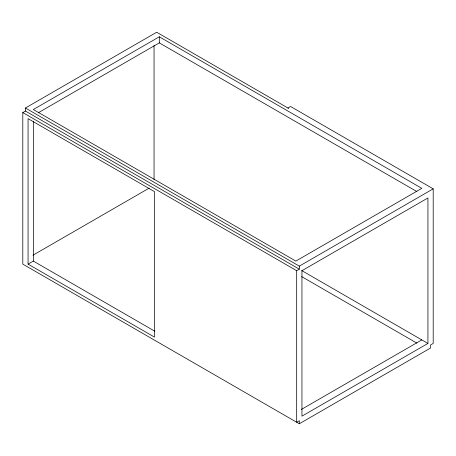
<?xml version="1.0" encoding="UTF-8"?>
<svg xmlns="http://www.w3.org/2000/svg" width="456" height="456" viewBox="0 0 456 456"><rect width="100%" height="100%" fill="white"/><g stroke="black" fill="none" stroke-linecap="round" stroke-linejoin="round"><path stroke-width="0.68" d="M25.433 108.004L299.318 266.133L299.318 269.171L25.433 111.047L25.433 108.004L156.682 32.228L288.722 108.46M287.935 108.009L290.569 106.487L433.2 188.835L433.2 343.431L430.567 344.953L430.567 347.996L299.318 423.772L22.8 264.127L22.8 112.569L25.433 111.047M159.321 36.793L33.339 109.525L295.836 261.083L421.817 188.345L159.321 36.793L159.321 42.881L416.887 191.583M38.253 112.774L159.321 42.881M32.986 255.2L149.135 188.146M28.067 264.127L154.493 337.115L154.493 191.645L28.067 118.657L28.067 264.127L33.339 261.083L154.829 331.227M299.318 266.133L433.2 188.835M22.8 112.569L296.679 270.693L299.318 269.171M301.37 409.442L421.817 339.902M427.933 343.431L301.952 416.163L301.952 270.693L427.933 197.961L427.933 343.431L301.604 270.493M301.604 276.581L416.887 343.14M299.318 423.772L299.318 420.728L296.679 422.25L296.679 270.693M154.048 45.514L154.048 179.63M33.339 121.228L33.339 261.083"/></g></svg>
